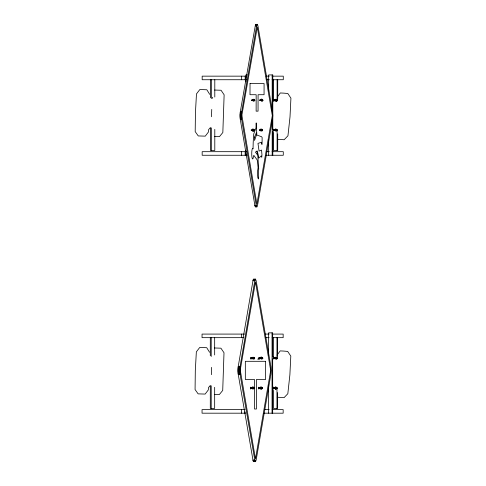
<?xml version="1.0" encoding="UTF-8"?>
<svg xmlns="http://www.w3.org/2000/svg" width="486" height="486" viewBox="0 0 486 486"><rect width="100%" height="100%" fill="white"/><g stroke="black" fill="none" stroke-linecap="round" stroke-linejoin="round"><path stroke-width="0.73" d="M252.41 357.957L254.676 358.036L254.676 358.48L251.274 358.516C251.803 356.542 256.195 359.111 251.718 358.413L251.724 357.969L252.58 357.969M252.094 388.265L252.131 387.84M252.331 358.413L252.374 357.969M253.82 358.455C251.444 358.492 253.206 357.696 254.676 358.036M251.736 388.253L252.878 388.265L253.176 387.834L254.348 387.907L254.348 388.332L251.08 388.369L251.086 387.737L253.85 387.804L253.662 387.038L253.485 387.731M252.987 358.455L253.048 358.018M254.348 388.332L253.236 388.259L253.236 387.834M253.358 130.333C251.712 129.13 252.362 131.08 254.476 130.4L254.476 129.975L253.364 129.902M253.643 100.037L254.798 100.104L254.798 100.547L253.042 100.025M253.516 358.407C253.085 357.125 253.121 359.379 254.676 358.48M253.941 100.523L253.941 100.08M260.794 358.468L259.834 358.413L259.84 357.969L260.696 357.969M260.526 357.957L262.792 358.036L262.792 358.48L260.429 358.419L260.49 357.969M261.395 358.018C263.406 359.209 257.55 357.775 262.792 358.036M259.852 388.253L262.464 387.907L262.464 388.332L261.784 388.326M262.792 358.48L259.39 358.516L259.396 357.86L261.103 358.018L260.873 358.413M262.464 388.332L261.353 388.259L261.353 387.834M261.474 130.333C259.864 129.148 260.46 131.074 262.592 130.4L262.592 129.975L261.474 129.902M261.76 100.037L262.914 100.104L262.914 100.547L261.76 100.481C261.966 99.272 259.512 100.499 261.091 100.481M261.632 358.407L261.261 357.957L261.261 358.413L261.936 358.455M261.766 130.376L261.766 129.95M276.905 358.498L276.516 358.51L276.716 359.306L276.905 358.498L274.025 358.516C274.924 356.833 278.678 358.79 274.469 358.413L274.45 357.963L277.421 358.036L277.421 358.48L275.878 358.474M275.082 358.413L275.708 358.024L275.732 358.455L275.058 358.419L275.058 357.975L275.684 357.969M276.224 388.363L276.413 389.122L276.595 388.344L273.825 388.369C273.654 387.785 275.927 388.35 277.099 387.907L277.093 388.332L276.2 388.326M276.109 130.333C274.535 129.063 275.04 131.086 277.22 130.4L277.22 129.975L276.109 129.902M277.093 388.332L275.981 388.259L275.981 387.834M277.421 358.48L276.261 358.407C276.212 357.228 275.489 358.826 276.528 358.455M276.388 100.037L277.549 100.104L277.549 100.547L276.388 100.481C276.595 99.266 274.159 100.529 275.72 100.481M253.892 461.512L253.4 461.512L252.975 460.084L238.225 374.299L237.946 370.405L238.225 366.505L252.975 280.72L253.4 279.292L253.892 279.292M239.78 370.405L240.054 366.505L254.804 280.72L255.472 279.104L256.146 280.72L270.89 366.505L271.17 370.405L270.89 374.299L256.146 460.084L255.472 461.7L254.804 460.084L240.054 374.299L239.78 370.405L237.946 370.405M255.642 206.848L254.852 205.28L240.297 119.495L240.029 115.595L240.315 111.701L255.253 25.916L255.685 24.488L256.171 24.488M241.39 115.601L241.676 111.701L256.614 25.916L257.288 24.306L257.957 25.916L272.512 111.701L272.78 115.601L272.494 119.501L257.556 205.28L256.881 206.896L256.213 205.28L241.657 119.501L241.39 115.601L240.029 115.595M259.39 358.516L259.779 358.504L259.773 357.945L262.27 357.933C262.464 356.524 261.353 357.72 262.27 357.933M253.899 99.922L254.081 99.211L254.281 100.001L251.408 99.928M253.607 129.798L253.783 129.112L253.971 129.871L251.207 129.805L251.207 130.436L254.476 130.4M253.978 130.412L253.795 131.19L253.607 130.43M262.015 99.922L262.197 99.211L262.391 100.001L259.524 99.928L259.512 100.304L262.397 100.566L262.209 101.374L262.015 100.578M261.723 129.798L261.899 129.112L262.088 129.871L259.324 129.805L259.311 130.163L262.094 130.412L261.911 131.19L261.723 130.43M254.154 357.933C253.236 357.72 254.348 356.524 254.154 357.933L251.657 357.945L251.663 358.504L251.274 358.516M254.154 358.498L253.965 359.306L253.771 358.51L254.154 358.498L252.963 358.468M276.649 99.922L276.832 99.211L277.026 100.001L274.153 99.928L274.14 100.304L277.026 100.566L276.838 101.374L276.643 100.578M276.358 129.798L276.528 129.112L276.716 129.871L273.958 129.805L273.946 130.163L276.722 130.412L276.54 131.19L276.352 130.43M261.602 387.731L261.826 387.075L261.966 387.804L259.202 387.737L259.19 388.095L261.966 388.344L261.784 389.122L261.596 388.363M261.249 358.474C262.756 357.781 262.033 360.308 261.887 358.51M276.899 357.933C275.981 357.72 277.093 356.524 276.899 357.933L274.408 357.945L274.408 358.504L274.025 358.516M276.23 387.731L276.406 387.038L276.595 387.804L273.831 387.737M250.952 388.606C250.49 390.355 250.49 385.805 250.946 387.561M259.068 388.606C258.637 390.422 258.595 385.781 259.062 387.561M250.922 388.581C250.551 389.857 250.503 386.346 250.916 387.5M259.038 388.581C258.667 389.857 258.619 386.346 259.032 387.5M251.11 358.99C250.648 360.108 250.624 356.384 251.104 357.459M259.226 358.99C258.765 360.108 258.74 356.384 259.22 357.459M273.861 358.99C273.302 358.729 273.63 354.403 273.831 358.911M211.495 116.743L211.744 109.429M211.367 374.676L211.623 367.361M251.086 358.911L251.068 357.453M259.202 358.911L257.665 359.124M212.212 98.421L212.704 97.273M273.758 131.056L273.648 129.118L273.782 129.568M277.19 97.157L280.3 92.972L283.751 93.136L287.815 93.5L290.926 98.172L290.008 116.883L287.955 135.776L284.158 139.743L277.354 139.282M277.063 355.09L280.173 350.904L283.63 351.068L287.688 351.427L290.804 356.098L289.881 374.815L287.834 393.709L284.037 397.676L277.227 397.214M210.286 127.703L208.622 129.628L208.409 132.04L205.274 136.147L198.258 135.934L195.196 131.621L195.439 112.649L196.472 93.913L199.825 89.564L200.876 89.558L206.86 89.776L209.697 94.333M210.159 385.635L208.5 387.561L208.281 389.966L205.147 394.079L198.136 393.867L195.074 389.553L195.311 370.581L196.35 351.846L199.703 347.496L200.754 347.49L206.732 347.709L209.569 352.265M273.897 101.343L273.934 99.357M273.873 101.179L273.904 99.405M273.648 131.013L273.752 129.41M259.074 359.118L259.184 357.453M251.705 358.407L252.495 358.413M259.822 358.407L260.782 358.401M274.469 358.413L275.416 358.401M260.247 387.84L260.247 388.265M252.769 129.069L253.109 129.069L252.756 129.076M260.885 129.069L261.225 129.069L260.873 129.076M275.392 387.002L275.732 387.002L275.38 387.008M261.085 389.201L260.763 389.201L261.116 389.195M251.402 100.584L254.798 100.547M274.147 100.584L274.535 100.292L274.153 99.928M253.479 388.363L253.85 388.344C253.801 390.367 252.781 386.971 254.348 387.907M259.196 388.369L259.573 388.083L259.202 387.737M273.825 388.369L274.195 387.81L275.623 387.84M276.364 129.95L276.364 130.376L277.22 130.4M275.404 387.828L274.845 387.84L275.161 388.265M253.273 99.174L253.176 99.168M253.145 101.446L253.285 101.446M261.401 101.453L261.31 101.446M252.999 357.101L253.097 357.107M275.89 357.107L275.793 357.095M261.134 359.379L261.231 359.385M275.908 359.385L275.769 359.385M252.896 389.201L252.756 389.201M251.961 358.401L252.665 358.401M251.736 387.828L252.878 387.84M259.852 387.828L260.994 387.84M274.487 387.828L274.918 387.822M251.28 357.86L253.777 357.854M259.396 357.86L261.893 357.854M274.025 357.86L276.522 357.854M259.779 358.504L262.27 358.498M252.416 388.265C250.819 388.539 251.651 387.573 252.677 387.84M260.532 388.265C258.935 388.539 259.767 387.573 260.794 387.84M247.325 74.923L245.916 74.923L245.916 81.745M246.487 76.156L202.17 76.156L202.17 79.734L246.487 79.734M266.097 76.156L269.299 76.156M272.075 76.156L283.283 76.156L283.283 79.734L272.075 79.734M266.844 79.734L269.299 79.734M246.487 151.687L202.17 151.687L202.17 155.265L246.943 155.265M266.31 151.687L269.299 151.687M272.075 151.687L283.283 151.687L283.283 155.265L266.097 155.265M253.522 279.152L255.6 279.152M253.4 279.292L255.229 279.292M253.279 279.523L255.114 279.523M253.17 279.845L254.998 279.845M253.066 280.246L254.895 280.246M252.975 280.72L254.804 280.72M244.567 334.089L202.048 334.089L202.048 337.667L243.358 337.667M265.222 334.089L269.171 334.089M272.16 334.089L283.162 334.089L283.162 337.667L272.16 337.667M265.435 337.667L269.171 337.667M238.225 366.505L240.054 366.505M238.146 367.045L239.975 367.045M238.073 367.647L239.902 367.647M238.019 368.291L239.847 368.291M237.982 368.977L239.811 368.977M237.958 369.682L239.786 369.682M237.958 371.122L239.786 371.122M237.982 371.833L239.811 371.833M238.019 372.513L239.847 372.513M238.073 373.157L239.902 373.157M238.146 373.758L239.975 373.758M238.225 374.299L240.054 374.299M245.047 409.619L202.048 409.619L202.048 413.191L245.315 413.191M264.475 409.619L269.171 409.619M272.16 409.619L283.162 409.619L283.162 413.191L263.941 413.191M252.975 460.084L254.804 460.084M253.066 460.558L254.895 460.558M253.17 460.959L254.998 460.959M253.279 461.281L255.114 461.281M253.4 461.512L255.721 461.512M253.522 461.651L255.6 461.651M277.549 100.104L276.838 100.104M254.798 100.104L253.868 100.104M262.914 100.104L262.209 100.104M262.914 100.547L262.209 100.547M277.549 100.547L276.838 100.547M277.22 129.975L276.321 129.969M254.476 129.975L254.014 129.975M262.592 129.975L261.693 129.969M262.592 130.4L261.693 130.394M277.421 358.036L275.708 358.024M262.464 387.907L261.784 387.901M277.099 387.907L276.2 387.901M255.806 24.349L257.41 24.349M255.685 24.488L257.531 24.488M255.563 24.719L256.924 24.725M255.454 25.041L256.815 25.041M255.35 25.442L256.711 25.442M255.253 25.916L256.614 25.916M252.975 100.037C251.408 99.606 251.663 100.894 253.066 100.481M261.091 100.037C258.947 99.8 260.484 100.9 261.76 100.481M252.975 100.481C252.216 100.73 252.307 99.709 253.066 100.037M240.315 111.701L241.676 111.701M240.23 112.242L241.591 112.242M240.163 112.843L241.524 112.843M240.102 113.487L241.463 113.493M240.06 114.167L241.427 114.174M240.035 114.878L241.396 114.878M240.035 116.318L241.396 116.318M240.054 117.023L241.414 117.029M240.096 117.709L241.457 117.709M240.145 118.353L241.512 118.359M240.218 118.955L241.578 118.955M240.297 119.495L241.657 119.501M254.852 205.28L256.213 205.28M254.943 205.754L256.304 205.76M255.047 206.155L256.408 206.161M255.156 206.477L256.517 206.477M255.278 206.708L256.638 206.708M255.393 206.848L257.003 206.854M275.811 100.037C273.612 99.782 274.9 100.912 276.388 100.481M275.55 129.908C274.055 129.464 274.092 130.716 275.55 130.333M260.921 129.908C259.409 129.476 259.409 130.746 260.921 130.333M252.805 129.908C251.292 129.476 251.292 130.746 252.805 130.333M253.868 100.547C254.883 100.438 253.728 102.194 253.899 100.578M253.042 100.468L253.643 100.481M275.793 358.461L276.261 358.407M275.89 100.037L275.89 100.481M261.261 100.037L261.261 100.481M253.145 100.037L253.145 100.481M275.629 129.908L275.629 130.333M261 129.908L261 130.333M252.884 129.908L252.884 130.333M275.623 388.253L275.981 388.259M260.994 388.253L261.353 388.259M252.878 388.253L253.236 388.259M214.563 90.044L221.045 90.256L224.131 94.806L222.837 132.514L219.459 136.627L214.636 136.511M214.441 347.976L220.917 348.189L224.003 352.739L222.716 390.446L219.332 394.559L214.508 394.444M258.017 177.961L258.412 179L258.698 168.654L257.562 151.96L258.698 158.144L261.255 155.951L261.766 157.227L261.954 154.724L261.553 150.077L259.074 151.097L257.963 143.382L261.517 142.258L261.668 144.148L262.057 144.403L262.142 137.562L261.608 136.742L256.863 135.059L256.201 122.922L255.94 128.553A13.371 2.296 -89.9 0 0 255.818 128.608A26.001 4.471 -89.9 0 0 255.642 128.741L253.807 133.802A2.552 0.437 -89.9 0 0 253.716 134.355L253.346 139.798A53.946 9.277 -89.9 0 0 253.2 142.556L253.03 148.892A5.285 0.911 -89.9 0 0 251.857 151.091A5.285 0.911 -89.9 0 0 252.113 158.029A5.285 0.911 -89.9 0 0 253.328 157.148A10.777 1.853 -89.9 0 0 253.437 156.601L253.777 155.453A4.842 0.832 -89.9 0 1 253.82 155.447A4.253 0.729 -89.9 0 1 253.899 155.471L257.094 159.791A6.172 1.063 -89.9 0 1 257.118 159.937L257.13 159.985A2.23 0.383 -89.9 0 0 257.185 160.222L257.209 160.319A5.461 0.942 -89.9 0 0 257.27 160.483A3.493 0.601 -89.9 0 0 257.349 160.653L258.066 167.427A2.223 0.383 -89.9 0 1 258.054 167.652A2.029 0.346 -89.9 0 1 257.993 168.375L257.635 170.592A2.776 0.48 -89.9 0 0 257.598 171.042L257.544 172.475A13.049 2.242 -89.9 0 0 257.537 173.393L257.537 174.146A4.253 0.729 -89.9 0 0 257.629 175.865A3.669 0.632 -89.9 0 0 257.683 176.369L257.835 177.22A14.27 2.454 -89.9 0 0 258.017 177.961M273.661 387.5L273.527 387.05L273.533 389.134L273.509 387.184L273.691 387.561M277.713 79.734L277.713 98.543M277.713 133.899L277.713 150.453L273.575 150.453L273.575 132.392M277.591 337.667L277.591 356.475M277.591 392.585L277.591 408.386L273.448 408.386L273.448 390.325M277.099 79.734L277.099 99.296M277.099 129.385L277.099 150.453M276.971 337.667L276.971 357.228M276.971 387.318L276.971 408.386M273.575 79.734L273.575 99.296M273.448 337.667L273.448 357.228M272.798 129.495L272.798 74.923L268.661 74.923L268.661 90.839M272.798 131.007L272.798 155.265M272.67 357.107L272.67 332.855L268.533 332.855L268.533 355.594M272.67 358.625L272.67 413.191M272.184 74.923L272.184 111.3M272.184 119.641L272.184 155.265M272.057 332.855L272.057 413.191M268.661 139.348L268.661 155.265M268.533 385.149L268.533 413.191M245.916 150.715L245.916 155.265M245.169 76.156L245.169 79.734M245.169 151.687L245.169 155.265M245.047 411.764L245.047 413.191M241.645 76.156L241.645 79.734M241.645 151.687L241.645 155.265M241.524 334.089L241.524 337.667M241.524 409.619L241.524 413.191M214.794 79.734L214.794 97.036M214.794 129.385L214.794 150.453L210.42 150.453L210.42 127.879M214.666 337.667L214.666 354.968M214.666 387.318L214.666 408.386L210.298 408.386L210.298 385.811M211.331 79.734L211.331 98.543M211.331 127.879L211.331 150.453M211.21 337.667L211.21 356.475M211.21 385.811L211.21 408.386M210.42 79.734L210.42 97.789M210.298 337.667L210.298 355.722M250.029 83.562L250.004 94.715L256.171 94.715L256.134 111.154L258.054 111.154L258.09 94.715L264.062 94.715L264.086 83.562L250.029 83.562M254.549 137.101L254.524 140.503L256.438 135.035L256.347 132.824L254.549 137.101M240.254 370.04L255.472 458.942L270.696 370.405L255.472 281.862L240.254 370.04M241.87 115.243L256.887 204.138L272.306 115.601L257.282 27.058L241.87 115.243M257.1 151.037L255.436 152.13L257.252 154.627L257.1 151.037M261.146 99.168L261.498 99.168L261.17 99.168M275.775 99.168L275.829 99.168M275.793 101.446L276.145 101.446L275.817 101.446M261.018 357.101L261.371 357.101L261.018 357.101M252.92 359.379L252.981 359.379M275.538 129.069L275.854 129.069L275.538 129.069M252.811 131.263L253.127 131.263L252.811 131.263M260.927 131.263L260.958 131.263M275.556 131.263L275.586 131.263M252.665 387.002L252.987 387.002L252.665 387.002M260.782 387.002L261.103 387.002L260.782 387.002M275.428 389.195L275.75 389.195L275.428 389.195M265.617 361.305L245.333 361.305L245.333 379.499L254.524 379.499L254.524 409.005L256.42 409.005L256.42 379.499L265.617 379.499L265.617 361.305"/></g></svg>
